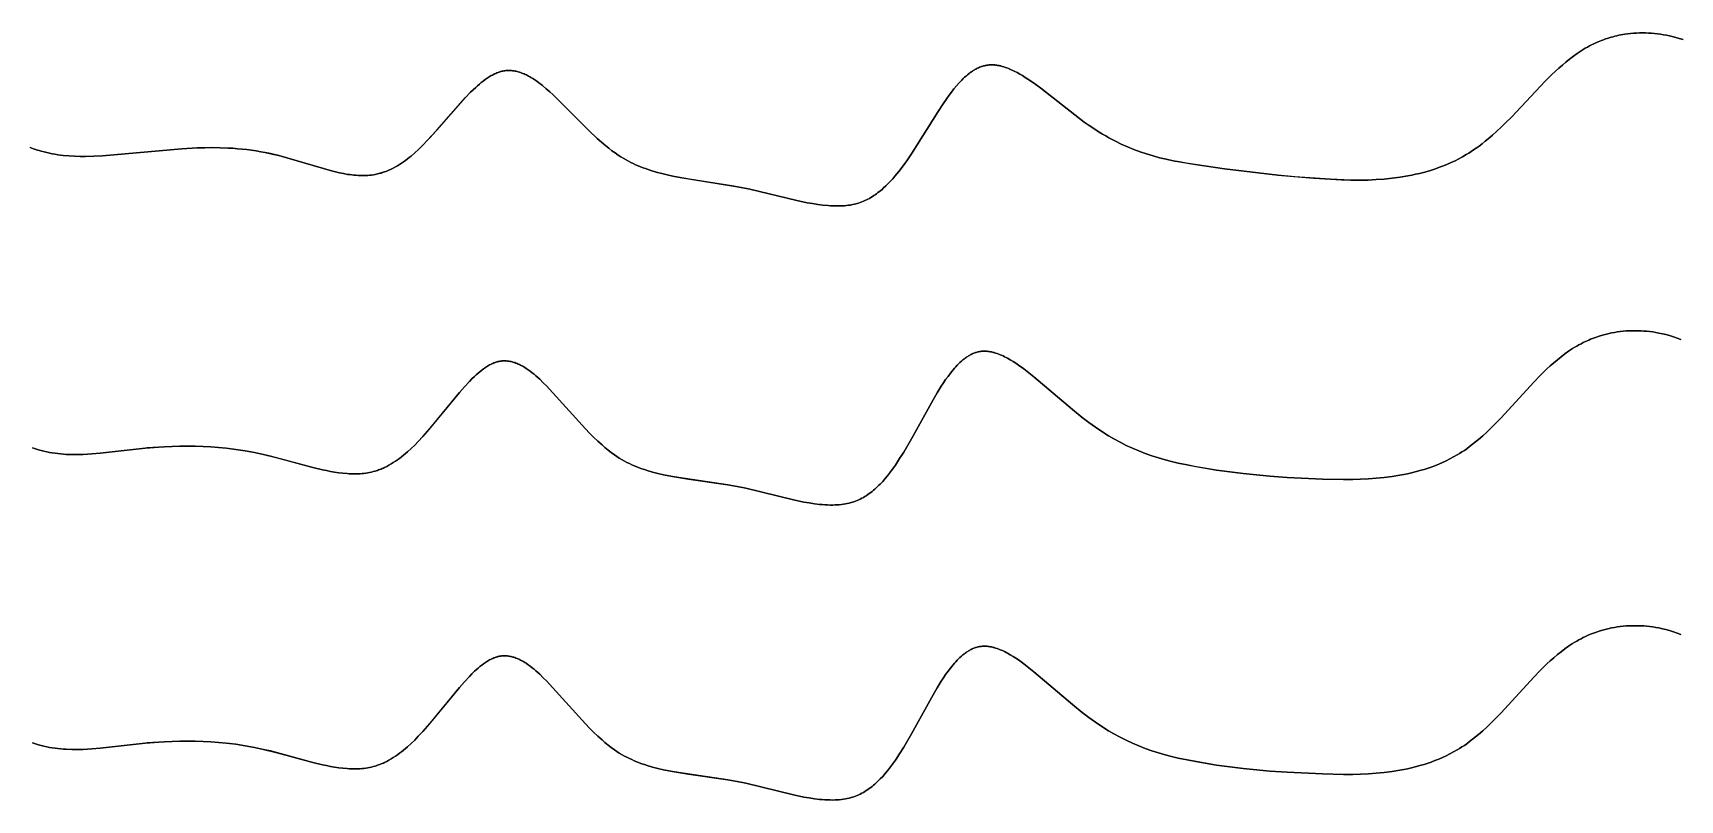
# Model space of a CAD drawing. Header units: feet. Extents: x 0 to 1.5, y 93.18 to 96.08.
# Drawn here: x 0.375 to 0.75, y 94.5789 to 94.7534 of the extents above; entities that cross this region are included whole.
import ezdxf

# ---------------------------------------------------------------- set-up
doc = ezdxf.new("R2010")
doc.units = ezdxf.units.FT
doc.header["$MEASUREMENT"] = 0
doc.layers.add('Default', color=7, linetype='Continuous', true_color=0x000000)

msp = doc.modelspace()

# ---------------------------------------------------------------- linework, layer by layer
at = {"layer": 'Default'}
for points in [[(0.37435, 94.72738), (0.37513, 94.72708), (0.37557, 94.72693), (0.37601, 94.72678), (0.37645, 94.72664), (0.3769, 94.72651), (0.37752, 94.72634), (0.37814, 94.72619), (0.37876, 94.72605), (0.37939, 94.72592), (0.38001, 94.72581), (0.38064, 94.72571), (0.38127, 94.72562), (0.3819, 94.72554), (0.38317, 94.72543), (0.38444, 94.72535), (0.38572, 94.72531), (0.38699, 94.72531), (0.38889, 94.72535), (0.3908, 94.72546), (0.40888, 94.72706), (0.41238, 94.72725), (0.41413, 94.7273), (0.41588, 94.72733), (0.41763, 94.72731), (0.41947, 94.72724), (0.42053, 94.72718), (0.42159, 94.72709), (0.42265, 94.72699), (0.4237, 94.72687), (0.42476, 94.72673), (0.42581, 94.72657), (0.42685, 94.7264), (0.4279, 94.7262), (0.42946, 94.72587), (0.43099, 94.72551), (0.44294, 94.72203), (0.44386, 94.7218), (0.44479, 94.72159), (0.44572, 94.72141), (0.44665, 94.72125), (0.44711, 94.72118), (0.44758, 94.72112), (0.44804, 94.72107), (0.44851, 94.72103), (0.44904, 94.72099), (0.44958, 94.72097), (0.45, 94.72097), (0.45042, 94.72097), (0.45084, 94.72099), (0.45126, 94.72101), (0.45168, 94.72105), (0.4521, 94.72109), (0.45251, 94.72115), (0.45293, 94.72123), (0.4532, 94.72128), (0.45348, 94.72134), (0.45375, 94.72141), (0.45401, 94.72148), (0.45427, 94.72155), (0.45453, 94.72163), (0.45479, 94.72171), (0.45505, 94.7218), (0.45531, 94.7219), (0.45556, 94.722), (0.45606, 94.72221), (0.45656, 94.72243), (0.45705, 94.72268), (0.45753, 94.72294), (0.458, 94.72321), (0.45846, 94.72349), (0.45892, 94.72379), (0.45937, 94.7241), (0.45981, 94.72442), (0.46025, 94.72474), (0.46068, 94.72508), (0.4611, 94.72542), (0.46194, 94.72615), (0.46276, 94.7269), (0.46379, 94.72791), (0.46479, 94.72894), (0.46693, 94.73128), (0.47349, 94.73871), (0.47465, 94.73991), (0.47524, 94.74049), (0.47583, 94.74104), (0.47623, 94.74141), (0.47665, 94.74177), (0.47707, 94.74213), (0.47751, 94.74248), (0.47796, 94.74281), (0.47841, 94.74313), (0.47864, 94.74329), (0.47888, 94.74343), (0.47911, 94.74358), (0.47935, 94.74371), (0.4796, 94.74385), (0.47985, 94.74399), (0.48011, 94.74411), (0.48037, 94.74423), (0.48063, 94.74434), (0.4809, 94.74444), (0.48104, 94.74449), (0.48117, 94.74453), (0.48131, 94.74458), (0.48145, 94.74461), (0.48161, 94.74466), (0.48177, 94.7447), (0.48198, 94.74474), (0.4822, 94.74478), (0.48242, 94.74481), (0.48264, 94.74484), (0.48285, 94.74486), (0.48307, 94.74487), (0.48329, 94.74487), (0.4835, 94.74487), (0.48372, 94.74486), (0.48394, 94.74485), (0.48415, 94.74483), (0.48437, 94.7448), (0.48458, 94.74477), (0.4848, 94.74473), (0.48502, 94.74469), (0.48523, 94.74464), (0.4855, 94.74456), (0.48577, 94.74448), (0.48604, 94.7444), (0.48631, 94.7443), (0.48657, 94.7442), (0.48683, 94.74409), (0.48709, 94.74398), (0.48734, 94.74386), (0.4876, 94.74373), (0.48785, 94.7436), (0.48809, 94.74346), (0.48834, 94.74332), (0.48882, 94.74303), (0.48929, 94.74272), (0.48973, 94.74242), (0.49017, 94.7421), (0.49061, 94.74177), (0.49104, 94.74143), (0.49188, 94.74072), (0.49269, 94.74001), (0.49334, 94.73941), (0.4948, 94.73801), (0.50162, 94.73113), (0.50348, 94.72938), (0.50443, 94.72854), (0.5054, 94.72772), (0.5061, 94.72717), (0.5068, 94.72663), (0.50752, 94.72611), (0.50825, 94.72561), (0.50881, 94.72525), (0.50937, 94.72491), (0.51004, 94.72452), (0.51058, 94.72423), (0.51112, 94.72396), (0.51167, 94.7237), (0.51222, 94.72344), (0.51278, 94.7232), (0.51334, 94.72297), (0.51391, 94.72276), (0.51448, 94.72255), (0.5157, 94.72214), (0.51692, 94.72177), (0.51816, 94.72144), (0.51941, 94.72114), (0.52067, 94.72086), (0.52193, 94.72061), (0.52516, 94.72005), (0.53453, 94.71858), (0.53621, 94.71826), (0.53818, 94.71785), (0.54893, 94.71527), (0.55129, 94.7148), (0.55248, 94.71459), (0.55367, 94.71441), (0.55485, 94.71426), (0.55602, 94.71415), (0.55661, 94.71411), (0.55721, 94.71408), (0.55781, 94.71406), (0.55841, 94.71406), (0.55886, 94.71406), (0.55932, 94.71408), (0.55977, 94.71411), (0.56022, 94.71415), (0.56067, 94.71421), (0.56112, 94.71427), (0.56157, 94.71435), (0.56201, 94.71445), (0.56232, 94.71453), (0.56263, 94.71461), (0.56299, 94.71472), (0.56336, 94.71484), (0.56371, 94.71497), (0.56406, 94.71512), (0.56441, 94.71527), (0.56476, 94.71543), (0.56509, 94.7156), (0.56543, 94.71579), (0.56577, 94.71598), (0.56611, 94.71619), (0.56643, 94.7164), (0.56676, 94.71662), (0.56708, 94.71685), (0.56739, 94.71708), (0.5677, 94.71732), (0.56801, 94.71757), (0.56831, 94.71782), (0.5686, 94.71808), (0.56918, 94.71861), (0.56973, 94.71917), (0.57027, 94.71973), (0.57076, 94.72026), (0.57123, 94.7208), (0.57169, 94.72136), (0.57213, 94.72191), (0.57313, 94.72322), (0.57409, 94.72457), (0.57502, 94.72594), (0.58106, 94.73557), (0.58205, 94.73708), (0.58305, 94.73854), (0.58356, 94.73924), (0.5841, 94.73996), (0.58466, 94.74067), (0.58524, 94.74137), (0.58585, 94.74205), (0.58616, 94.74238), (0.58647, 94.74271), (0.58679, 94.74302), (0.58711, 94.74333), (0.58744, 94.74362), (0.58777, 94.7439), (0.58813, 94.74419), (0.58831, 94.74433), (0.5885, 94.74446), (0.58869, 94.7446), (0.58888, 94.74473), (0.58907, 94.74485), (0.58927, 94.74497), (0.58947, 94.74509), (0.58967, 94.7452), (0.58987, 94.74531), (0.59008, 94.74541), (0.59029, 94.74551), (0.5905, 94.7456), (0.59071, 94.74568), (0.59093, 94.74576), (0.5911, 94.74582), (0.59127, 94.74587), (0.59144, 94.74592), (0.59162, 94.74596), (0.5918, 94.746), (0.59199, 94.74604), (0.59217, 94.74607), (0.59236, 94.7461), (0.59251, 94.74612), (0.59265, 94.74613), (0.5928, 94.74614), (0.59306, 94.74615), (0.59321, 94.74616), (0.59336, 94.74615), (0.59351, 94.74615), (0.59366, 94.74615), (0.59381, 94.74614), (0.59396, 94.74613), (0.59411, 94.74611), (0.59426, 94.74609), (0.59444, 94.74607), (0.59462, 94.74604), (0.5948, 94.74601), (0.59498, 94.74598), (0.59516, 94.74594), (0.59534, 94.7459), (0.59569, 94.74581), (0.59604, 94.74571), (0.59639, 94.74559), (0.59673, 94.74547), (0.59707, 94.74534), (0.59741, 94.74521), (0.59774, 94.74506), (0.59807, 94.74491), (0.5984, 94.74475), (0.59905, 94.74442), (0.59968, 94.74406), (0.6003, 94.7437), (0.60091, 94.74332), (0.60213, 94.74252), (0.60332, 94.74167), (0.60447, 94.74082), (0.61326, 94.73397), (0.61437, 94.73315), (0.61549, 94.73236), (0.61698, 94.73136), (0.61774, 94.73088), (0.6185, 94.73041), (0.61924, 94.72998), (0.61998, 94.72956), (0.62073, 94.72915), (0.62149, 94.72876), (0.62275, 94.72815), (0.62418, 94.72751), (0.62563, 94.72692), (0.62708, 94.72639), (0.62855, 94.72589), (0.63003, 94.72545), (0.63152, 94.72504), (0.63303, 94.72467), (0.63456, 94.72434), (0.63605, 94.72406), (0.63966, 94.72346), (0.64629, 94.72252), (0.65841, 94.72107), (0.66661, 94.72036), (0.67293, 94.72001), (0.67507, 94.71994), (0.67722, 94.71993), (0.67902, 94.71996), (0.68083, 94.72004), (0.68264, 94.72017), (0.68444, 94.72035), (0.68624, 94.72059), (0.68803, 94.72089), (0.68892, 94.72107), (0.6898, 94.72126), (0.69068, 94.72146), (0.69156, 94.72169), (0.69295, 94.72208), (0.69432, 94.72252), (0.69524, 94.72285), (0.69614, 94.72319), (0.69703, 94.72356), (0.69791, 94.72395), (0.69879, 94.72436), (0.69965, 94.72479), (0.7005, 94.72525), (0.70133, 94.72573), (0.7019, 94.72608), (0.70246, 94.72644), (0.70301, 94.7268), (0.70356, 94.72718), (0.70427, 94.72769), (0.70497, 94.72822), (0.70566, 94.72876), (0.70633, 94.72931), (0.70733, 94.73017), (0.70831, 94.73105), (0.70928, 94.73195), (0.71022, 94.73286), (0.71169, 94.73435), (0.71932, 94.74243), (0.72083, 94.74393), (0.7224, 94.74539), (0.7232, 94.7461), (0.72402, 94.7468), (0.72486, 94.74747), (0.72571, 94.74812), (0.72659, 94.74875), (0.72748, 94.74934), (0.72794, 94.74963), (0.72841, 94.74992), (0.72889, 94.75019), (0.72937, 94.75046), (0.72986, 94.75071), (0.73035, 94.75096), (0.73084, 94.75119), (0.73135, 94.75141), (0.73173, 94.75157), (0.73212, 94.75173), (0.73256, 94.75189), (0.733, 94.75205), (0.73344, 94.75219), (0.73388, 94.75233), (0.73431, 94.75246), (0.73475, 94.75257), (0.73518, 94.75268), (0.73562, 94.75279), (0.73606, 94.75288), (0.7365, 94.75297), (0.73739, 94.75311), (0.73807, 94.75321), (0.73874, 94.75328), (0.73942, 94.75334), (0.7401, 94.75338), (0.74079, 94.75341), (0.74147, 94.75342), (0.74215, 94.75341), (0.74283, 94.75338), (0.74351, 94.75334), (0.74419, 94.75328), (0.74487, 94.75321), (0.74554, 94.75312), (0.74622, 94.75302), (0.74689, 94.7529), (0.74756, 94.75277), (0.74822, 94.75262), (0.74903, 94.75241), (0.74983, 94.75219), (0.75071, 94.75192)], [(0.75071, 94.75192), (0.74983, 94.75219), (0.74903, 94.75241), (0.74822, 94.75262), (0.74756, 94.75277), (0.74689, 94.7529), (0.74622, 94.75302), (0.74554, 94.75312), (0.74487, 94.75321), (0.74419, 94.75328), (0.74351, 94.75334), (0.74283, 94.75338), (0.74215, 94.75341), (0.74147, 94.75342), (0.74079, 94.75341), (0.7401, 94.75338), (0.73942, 94.75334), (0.73874, 94.75328), (0.73807, 94.75321), (0.73739, 94.75311), (0.7365, 94.75297), (0.73606, 94.75288), (0.73562, 94.75279), (0.73518, 94.75268), (0.73475, 94.75257), (0.73431, 94.75246), (0.73388, 94.75233), (0.73344, 94.75219), (0.733, 94.75205), (0.73256, 94.75189), (0.73212, 94.75173), (0.73173, 94.75157), (0.73135, 94.75141), (0.73084, 94.75119), (0.73035, 94.75096), (0.72986, 94.75071), (0.72937, 94.75046), (0.72889, 94.75019), (0.72841, 94.74992), (0.72794, 94.74963), (0.72748, 94.74934), (0.72659, 94.74875), (0.72571, 94.74812), (0.72486, 94.74747), (0.72402, 94.7468), (0.7232, 94.7461), (0.7224, 94.74539), (0.72083, 94.74393), (0.71932, 94.74243), (0.71169, 94.73435), (0.71022, 94.73286), (0.70928, 94.73195), (0.70831, 94.73105), (0.70733, 94.73017), (0.70633, 94.72931), (0.70566, 94.72876), (0.70497, 94.72822), (0.70427, 94.72769), (0.70356, 94.72718), (0.70301, 94.7268), (0.70246, 94.72644), (0.7019, 94.72608), (0.70133, 94.72573), (0.7005, 94.72525), (0.69965, 94.72479), (0.69879, 94.72436), (0.69791, 94.72395), (0.69703, 94.72356), (0.69614, 94.72319), (0.69524, 94.72285), (0.69432, 94.72252), (0.69295, 94.72208), (0.69156, 94.72169), (0.69068, 94.72146), (0.6898, 94.72126), (0.68892, 94.72107), (0.68803, 94.72089), (0.68624, 94.72059), (0.68444, 94.72035), (0.68264, 94.72017), (0.68083, 94.72004), (0.67902, 94.71996), (0.67722, 94.71993), (0.67507, 94.71994), (0.67034, 94.72013), (0.66229, 94.7207), (0.65841, 94.72107), (0.64629, 94.72252), (0.63754, 94.7238), (0.63605, 94.72406), (0.63456, 94.72434), (0.63303, 94.72467), (0.63152, 94.72504), (0.63003, 94.72545), (0.62855, 94.72589), (0.62708, 94.72639), (0.62563, 94.72692), (0.62418, 94.72751), (0.62275, 94.72815), (0.62149, 94.72876), (0.62073, 94.72915), (0.61998, 94.72956), (0.61924, 94.72998), (0.6185, 94.73041), (0.61774, 94.73088), (0.61698, 94.73136), (0.61549, 94.73236), (0.61437, 94.73315), (0.61326, 94.73397), (0.60447, 94.74082), (0.60332, 94.74167), (0.60213, 94.74252), (0.60091, 94.74332), (0.6003, 94.7437), (0.59968, 94.74406), (0.59905, 94.74442), (0.5984, 94.74475), (0.59807, 94.74491), (0.59774, 94.74506), (0.59741, 94.74521), (0.59707, 94.74534), (0.59673, 94.74547), (0.59639, 94.74559), (0.59604, 94.74571), (0.59569, 94.74581), (0.59534, 94.7459), (0.59516, 94.74594), (0.59498, 94.74598), (0.5948, 94.74601), (0.59462, 94.74604), (0.59444, 94.74607), (0.59426, 94.74609), (0.59411, 94.74611), (0.59396, 94.74613), (0.59381, 94.74614), (0.59366, 94.74615), (0.59351, 94.74615), (0.59336, 94.74615), (0.59321, 94.74616), (0.59295, 94.74615), (0.5928, 94.74614), (0.59265, 94.74613), (0.59251, 94.74612), (0.59236, 94.7461), (0.59217, 94.74607), (0.59199, 94.74604), (0.5918, 94.746), (0.59162, 94.74596), (0.59144, 94.74592), (0.59127, 94.74587), (0.5911, 94.74582), (0.59093, 94.74576), (0.59071, 94.74568), (0.5905, 94.7456), (0.59029, 94.74551), (0.59008, 94.74541), (0.58987, 94.74531), (0.58967, 94.7452), (0.58947, 94.74509), (0.58927, 94.74497), (0.58907, 94.74485), (0.58888, 94.74473), (0.58869, 94.7446), (0.5885, 94.74446), (0.58831, 94.74433), (0.58813, 94.74419), (0.58777, 94.7439), (0.58744, 94.74362), (0.58711, 94.74333), (0.58679, 94.74302), (0.58647, 94.74271), (0.58616, 94.74238), (0.58585, 94.74205), (0.58524, 94.74137), (0.58466, 94.74067), (0.5841, 94.73996), (0.58356, 94.73924), (0.58305, 94.73854), (0.58205, 94.73708), (0.58106, 94.73557), (0.57502, 94.72594), (0.57409, 94.72457), (0.57313, 94.72322), (0.57213, 94.72191), (0.57169, 94.72136), (0.57123, 94.7208), (0.57076, 94.72026), (0.57027, 94.71973), (0.56973, 94.71917), (0.56918, 94.71861), (0.5686, 94.71808), (0.56831, 94.71782), (0.56801, 94.71757), (0.5677, 94.71732), (0.56739, 94.71708), (0.56708, 94.71685), (0.56676, 94.71662), (0.56643, 94.7164), (0.56611, 94.71619), (0.56577, 94.71598), (0.56543, 94.71579), (0.56509, 94.7156), (0.56476, 94.71543), (0.56441, 94.71527), (0.56406, 94.71512), (0.56371, 94.71497), (0.56336, 94.71484), (0.56299, 94.71472), (0.56263, 94.71461), (0.56232, 94.71453), (0.56201, 94.71445), (0.56157, 94.71435), (0.56112, 94.71427), (0.56067, 94.71421), (0.56022, 94.71415), (0.55977, 94.71411), (0.55932, 94.71408), (0.55886, 94.71406), (0.55841, 94.71406), (0.55781, 94.71406), (0.55721, 94.71408), (0.55661, 94.71411), (0.55602, 94.71415), (0.55485, 94.71426), (0.55367, 94.71441), (0.55248, 94.71459), (0.55129, 94.7148), (0.54893, 94.71527), (0.53818, 94.71785), (0.53621, 94.71826), (0.53409, 94.71866), (0.52445, 94.72016), (0.52193, 94.72061), (0.52067, 94.72086), (0.51941, 94.72114), (0.51816, 94.72144), (0.51692, 94.72177), (0.5157, 94.72214), (0.51448, 94.72255), (0.51391, 94.72276), (0.51334, 94.72297), (0.51278, 94.7232), (0.51222, 94.72344), (0.51167, 94.7237), (0.51112, 94.72396), (0.51058, 94.72423), (0.51004, 94.72452), (0.50937, 94.72491), (0.50881, 94.72525), (0.50825, 94.72561), (0.50752, 94.72611), (0.5068, 94.72663), (0.5061, 94.72717), (0.5054, 94.72772), (0.50443, 94.72854), (0.50348, 94.72938), (0.50162, 94.73113), (0.4948, 94.73801), (0.49334, 94.73941), (0.49269, 94.74001), (0.49188, 94.74072), (0.49104, 94.74143), (0.49061, 94.74177), (0.49017, 94.7421), (0.48973, 94.74242), (0.48929, 94.74272), (0.48882, 94.74303), (0.48834, 94.74332), (0.48809, 94.74346), (0.48785, 94.7436), (0.4876, 94.74373), (0.48734, 94.74386), (0.48709, 94.74398), (0.48683, 94.74409), (0.48657, 94.7442), (0.48631, 94.7443), (0.48604, 94.7444), (0.48577, 94.74448), (0.4855, 94.74456), (0.48523, 94.74464), (0.48502, 94.74469), (0.4848, 94.74473), (0.48458, 94.74477), (0.48437, 94.7448), (0.48415, 94.74483), (0.48394, 94.74485), (0.48372, 94.74486), (0.4835, 94.74487), (0.48329, 94.74487), (0.48307, 94.74487), (0.48285, 94.74486), (0.48264, 94.74484), (0.48242, 94.74481), (0.4822, 94.74478), (0.48198, 94.74474), (0.48177, 94.7447), (0.48161, 94.74466), (0.48145, 94.74461), (0.48131, 94.74458), (0.48117, 94.74453), (0.48104, 94.74449), (0.4809, 94.74444), (0.48063, 94.74434), (0.48037, 94.74423), (0.48011, 94.74411), (0.47985, 94.74399), (0.4796, 94.74385), (0.47935, 94.74371), (0.47911, 94.74358), (0.47888, 94.74343), (0.47864, 94.74329), (0.47841, 94.74313), (0.47796, 94.74281), (0.47751, 94.74248), (0.47707, 94.74213), (0.47665, 94.74177), (0.47623, 94.74141), (0.47583, 94.74104), (0.47524, 94.74049), (0.47465, 94.73991), (0.47349, 94.73871), (0.46545, 94.72964), (0.46479, 94.72894), (0.46379, 94.72791), (0.46276, 94.7269), (0.46194, 94.72615), (0.4611, 94.72542), (0.46068, 94.72508), (0.46025, 94.72474), (0.45981, 94.72442), (0.45937, 94.7241), (0.45892, 94.72379), (0.45846, 94.72349), (0.458, 94.72321), (0.45753, 94.72294), (0.45705, 94.72268), (0.45656, 94.72243), (0.45606, 94.72221), (0.45556, 94.722), (0.45531, 94.7219), (0.45505, 94.7218), (0.45479, 94.72171), (0.45453, 94.72163), (0.45427, 94.72155), (0.45401, 94.72148), (0.45375, 94.72141), (0.45348, 94.72134), (0.4532, 94.72128), (0.45293, 94.72123), (0.45251, 94.72115), (0.4521, 94.72109), (0.45168, 94.72105), (0.45126, 94.72101), (0.45084, 94.72099), (0.45042, 94.72097), (0.45, 94.72097), (0.44958, 94.72097), (0.44904, 94.72099), (0.44851, 94.72103), (0.44804, 94.72107), (0.44758, 94.72112), (0.44711, 94.72118), (0.44665, 94.72125), (0.44572, 94.72141), (0.44479, 94.72159), (0.44386, 94.7218), (0.44294, 94.72203), (0.43099, 94.72551), (0.42906, 94.72596), (0.4279, 94.7262), (0.42685, 94.7264), (0.42581, 94.72657), (0.42476, 94.72673), (0.4237, 94.72687), (0.42265, 94.72699), (0.42159, 94.72709), (0.42053, 94.72718), (0.41939, 94.72724), (0.41763, 94.72731), (0.41588, 94.72733), (0.41413, 94.7273), (0.41238, 94.72725), (0.40888, 94.72706), (0.3908, 94.72546), (0.38889, 94.72535), (0.38699, 94.72531), (0.38572, 94.72531), (0.38444, 94.72535), (0.38317, 94.72543), (0.3819, 94.72554), (0.38127, 94.72562), (0.38064, 94.72571), (0.38001, 94.72581), (0.37939, 94.72592), (0.37876, 94.72605), (0.37814, 94.72619), (0.37752, 94.72634), (0.3769, 94.72651), (0.37645, 94.72664), (0.37601, 94.72678), (0.37557, 94.72693), (0.37513, 94.72708), (0.37435, 94.72738)], [(0.37489, 94.65903), (0.37534, 94.65887), (0.37579, 94.65872), (0.37625, 94.65858), (0.37687, 94.65841), (0.3775, 94.65825), (0.37813, 94.65811), (0.37877, 94.65798), (0.3794, 94.65788), (0.38004, 94.65778), (0.38068, 94.6577), (0.38132, 94.65764), (0.38196, 94.65758), (0.3826, 94.65754), (0.38389, 94.6575), (0.38518, 94.65749), (0.38647, 94.65753), (0.38839, 94.65764), (0.39031, 94.6578), (0.40055, 94.65895), (0.40364, 94.65918), (0.40496, 94.65925), (0.40847, 94.65938), (0.41022, 94.6594), (0.41197, 94.65939), (0.41372, 94.65934), (0.41547, 94.65925), (0.41722, 94.65913), (0.41905, 94.65895), (0.42118, 94.65868), (0.4233, 94.65836), (0.42541, 94.65797), (0.42751, 94.65753), (0.43063, 94.65678), (0.43874, 94.65457), (0.44092, 94.65404), (0.44183, 94.65384), (0.44276, 94.65365), (0.44369, 94.65349), (0.44463, 94.65335), (0.44558, 94.65323), (0.44652, 94.65315), (0.44699, 94.65312), (0.44746, 94.6531), (0.44793, 94.65309), (0.4484, 94.65309), (0.44895, 94.6531), (0.4495, 94.65313), (0.44993, 94.65317), (0.45036, 94.65321), (0.45078, 94.65327), (0.45121, 94.65334), (0.45163, 94.65341), (0.45205, 94.65351), (0.45247, 94.65361), (0.45288, 94.65372), (0.45316, 94.65381), (0.45344, 94.6539), (0.45371, 94.65399), (0.45398, 94.65409), (0.45425, 94.6542), (0.45451, 94.65431), (0.45478, 94.65442), (0.45504, 94.65454), (0.45555, 94.65479), (0.45606, 94.65506), (0.45656, 94.65535), (0.45705, 94.65565), (0.45753, 94.65597), (0.458, 94.65629), (0.45847, 94.65663), (0.45893, 94.65698), (0.45938, 94.65734), (0.45982, 94.65771), (0.46025, 94.65808), (0.46109, 94.65885), (0.46193, 94.65966), (0.46274, 94.6605), (0.46376, 94.6616), (0.4654, 94.66348), (0.47212, 94.67163), (0.47323, 94.6729), (0.47438, 94.67413), (0.47496, 94.67472), (0.47554, 94.67529), (0.47593, 94.67565), (0.47633, 94.676), (0.47675, 94.67635), (0.47717, 94.67669), (0.47761, 94.67701), (0.47783, 94.67717), (0.47805, 94.67732), (0.47828, 94.67747), (0.47851, 94.67761), (0.47873, 94.67775), (0.47896, 94.67788), (0.47921, 94.678), (0.47945, 94.67813), (0.4797, 94.67824), (0.47996, 94.67834), (0.48009, 94.67839), (0.48022, 94.67844), (0.48035, 94.67849), (0.48048, 94.67853), (0.48061, 94.67857), (0.48074, 94.6786), (0.48087, 94.67864), (0.48101, 94.67867), (0.48116, 94.6787), (0.48132, 94.67873), (0.48143, 94.67875), (0.48153, 94.67876), (0.48164, 94.67878), (0.48175, 94.67879), (0.48186, 94.6788), (0.48196, 94.67881), (0.48218, 94.67882), (0.48239, 94.67882), (0.4826, 94.67881), (0.48282, 94.6788), (0.48303, 94.67878), (0.48324, 94.67876), (0.48345, 94.67873), (0.48366, 94.67869), (0.48387, 94.67864), (0.48407, 94.67859), (0.48428, 94.67854), (0.48449, 94.67847), (0.48469, 94.67841), (0.48496, 94.67831), (0.48523, 94.6782), (0.48549, 94.67809), (0.48575, 94.67797), (0.48601, 94.67784), (0.48627, 94.67771), (0.48652, 94.67757), (0.48677, 94.67742), (0.48702, 94.67727), (0.48726, 94.67711), (0.48774, 94.67679), (0.4882, 94.67645), (0.48865, 94.6761), (0.48909, 94.67575), (0.48952, 94.67538), (0.48995, 94.675), (0.49037, 94.67462), (0.49119, 94.67383), (0.49199, 94.67303), (0.49263, 94.67236), (0.5008, 94.66332), (0.50171, 94.66238), (0.50264, 94.66145), (0.50359, 94.66055), (0.50456, 94.65967), (0.50524, 94.65909), (0.50594, 94.65852), (0.50666, 94.65796), (0.50739, 94.65744), (0.50794, 94.65706), (0.5085, 94.6567), (0.50917, 94.6563), (0.5097, 94.656), (0.51024, 94.65572), (0.51079, 94.65545), (0.51134, 94.65519), (0.5119, 94.65494), (0.51246, 94.65471), (0.51303, 94.65449), (0.5136, 94.65428), (0.51421, 94.65407), (0.51481, 94.65387), (0.51604, 94.65351), (0.51728, 94.65319), (0.51853, 94.6529), (0.51978, 94.65265), (0.52104, 94.65242), (0.52427, 94.65191), (0.53321, 94.65063), (0.53534, 94.65024), (0.53731, 94.64982), (0.54812, 94.64718), (0.5505, 94.64669), (0.5517, 94.64648), (0.5529, 94.6463), (0.55409, 94.64616), (0.55468, 94.6461), (0.55527, 94.64606), (0.55587, 94.64603), (0.55647, 94.64601), (0.55708, 94.646), (0.55768, 94.64602), (0.55814, 94.64604), (0.55859, 94.64607), (0.55905, 94.64612), (0.55951, 94.64618), (0.55996, 94.64625), (0.56041, 94.64633), (0.56086, 94.64644), (0.56108, 94.64649), (0.5613, 94.64656), (0.56161, 94.64665), (0.56192, 94.64675), (0.56229, 94.64689), (0.56266, 94.64703), (0.56302, 94.64719), (0.56337, 94.64736), (0.56372, 94.64754), (0.56406, 94.64773), (0.5644, 94.64793), (0.56473, 94.64814), (0.56507, 94.64837), (0.56541, 94.64861), (0.56574, 94.64885), (0.56606, 94.64911), (0.56638, 94.64937), (0.56669, 94.64964), (0.567, 94.64992), (0.5673, 94.65021), (0.5676, 94.6505), (0.56789, 94.65079), (0.56846, 94.6514), (0.56901, 94.65202), (0.56953, 94.65265), (0.57, 94.65325), (0.57047, 94.65386), (0.57135, 94.6551), (0.57232, 94.65656), (0.57325, 94.65805), (0.57502, 94.66108), (0.57992, 94.66992), (0.58085, 94.67151), (0.58181, 94.67304), (0.58229, 94.67379), (0.5828, 94.67454), (0.58334, 94.67529), (0.58391, 94.67604), (0.5842, 94.6764), (0.58449, 94.67676), (0.58479, 94.67712), (0.5851, 94.67746), (0.58541, 94.6778), (0.58573, 94.67812), (0.58605, 94.67843), (0.58638, 94.67873), (0.58672, 94.67902), (0.5869, 94.67917), (0.58708, 94.67931), (0.58726, 94.67944), (0.58744, 94.67957), (0.58763, 94.6797), (0.58782, 94.67983), (0.58801, 94.67995), (0.58821, 94.68006), (0.58841, 94.68017), (0.58861, 94.68028), (0.58881, 94.68038), (0.58902, 94.68047), (0.58923, 94.68055), (0.58944, 94.68063), (0.58961, 94.68069), (0.58978, 94.68074), (0.58995, 94.68079), (0.59012, 94.68083), (0.5903, 94.68087), (0.59048, 94.68091), (0.59066, 94.68094), (0.59084, 94.68096), (0.59099, 94.68098), (0.59113, 94.68099), (0.59128, 94.681), (0.59143, 94.681), (0.59153, 94.68101), (0.59168, 94.68101), (0.59183, 94.681), (0.59198, 94.681), (0.59213, 94.68099), (0.59228, 94.68098), (0.59242, 94.68096), (0.59257, 94.68095), (0.59272, 94.68093), (0.5929, 94.6809), (0.59309, 94.68086), (0.59327, 94.68083), (0.59345, 94.68079), (0.59363, 94.68074), (0.59381, 94.6807), (0.59416, 94.68059), (0.59452, 94.68048), (0.59487, 94.68035), (0.59521, 94.68022), (0.59555, 94.68007), (0.59589, 94.67992), (0.59622, 94.67976), (0.59655, 94.67959), (0.59688, 94.67942), (0.59752, 94.67906), (0.59816, 94.67868), (0.59877, 94.67828), (0.59937, 94.67787), (0.60058, 94.67701), (0.60176, 94.67611), (0.6029, 94.6752), (0.61168, 94.66771), (0.6139, 94.66591), (0.61538, 94.66478), (0.61689, 94.6637), (0.61835, 94.66272), (0.61985, 94.66178), (0.6211, 94.66106), (0.6225, 94.6603), (0.62391, 94.65959), (0.62534, 94.65893), (0.62678, 94.65832), (0.62825, 94.65775), (0.62973, 94.65722), (0.63124, 94.65674), (0.63277, 94.6563), (0.63423, 94.65591), (0.63571, 94.65557), (0.63782, 94.65512), (0.63974, 94.65476), (0.64444, 94.65398), (0.64747, 94.65355), (0.65051, 94.65318), (0.65661, 94.65259), (0.66052, 94.65231), (0.66861, 94.65193), (0.67334, 94.65183), (0.67549, 94.65184), (0.67727, 94.65188), (0.67906, 94.65196), (0.68085, 94.65209), (0.68264, 94.65227), (0.68442, 94.6525), (0.6862, 94.65278), (0.68708, 94.65295), (0.68795, 94.65313), (0.68883, 94.65332), (0.68969, 94.65353), (0.69106, 94.65391), (0.69174, 94.65411), (0.69241, 94.65433), (0.6933, 94.65463), (0.69418, 94.65496), (0.69506, 94.65531), (0.69592, 94.65568), (0.69677, 94.65607), (0.69761, 94.65649), (0.69844, 94.65694), (0.69925, 94.65741), (0.69981, 94.65774), (0.70035, 94.65809), (0.70089, 94.65845), (0.70142, 94.65881), (0.7021, 94.65931), (0.70278, 94.65983), (0.70345, 94.66036), (0.7041, 94.6609), (0.70507, 94.66174), (0.70602, 94.66261), (0.70695, 94.66349), (0.70786, 94.6644), (0.70928, 94.66587), (0.71668, 94.67396), (0.71816, 94.67548), (0.71968, 94.67697), (0.72046, 94.67769), (0.72126, 94.6784), (0.72208, 94.67908), (0.72291, 94.67975), (0.72376, 94.68039), (0.72462, 94.68101), (0.72508, 94.68131), (0.72554, 94.68161), (0.72601, 94.6819), (0.72649, 94.68218), (0.72696, 94.68246), (0.72745, 94.68272), (0.72794, 94.68297), (0.72844, 94.68321), (0.7292, 94.68355), (0.72963, 94.68373), (0.73006, 94.68391), (0.7305, 94.68407), (0.73094, 94.68423), (0.73137, 94.68437), (0.7318, 94.68451), (0.73266, 94.68475), (0.73354, 94.68497), (0.73442, 94.68516), (0.73508, 94.68528), (0.73573, 94.68539), (0.7364, 94.68548), (0.73706, 94.68555), (0.73773, 94.68561), (0.7384, 94.68565), (0.73908, 94.68567), (0.73975, 94.68568), (0.74043, 94.68567), (0.74111, 94.68564), (0.74178, 94.6856), (0.74246, 94.68555), (0.74314, 94.68547), (0.74382, 94.68538), (0.7445, 94.68527), (0.74517, 94.68515), (0.74597, 94.68498), (0.74677, 94.68479), (0.74763, 94.68455), (0.74849, 94.68429), (0.74934, 94.684), (0.75018, 94.68368)], [(0.75018, 94.68368), (0.74934, 94.684), (0.74849, 94.68429), (0.74763, 94.68455), (0.74677, 94.68479), (0.74597, 94.68498), (0.74517, 94.68515), (0.7445, 94.68527), (0.74382, 94.68538), (0.74314, 94.68547), (0.74246, 94.68555), (0.74178, 94.6856), (0.74111, 94.68564), (0.74043, 94.68567), (0.73975, 94.68568), (0.73908, 94.68567), (0.7384, 94.68565), (0.73773, 94.68561), (0.73706, 94.68555), (0.7364, 94.68548), (0.73573, 94.68539), (0.73508, 94.68528), (0.73442, 94.68516), (0.73354, 94.68497), (0.73266, 94.68475), (0.7318, 94.68451), (0.73137, 94.68437), (0.73094, 94.68423), (0.7305, 94.68407), (0.73006, 94.68391), (0.72963, 94.68373), (0.7292, 94.68355), (0.72844, 94.68321), (0.72794, 94.68297), (0.72745, 94.68272), (0.72696, 94.68246), (0.72649, 94.68218), (0.72601, 94.6819), (0.72554, 94.68161), (0.72508, 94.68131), (0.72462, 94.68101), (0.72376, 94.68039), (0.72291, 94.67975), (0.72208, 94.67908), (0.72126, 94.6784), (0.72046, 94.67769), (0.71968, 94.67697), (0.71816, 94.67548), (0.71668, 94.67396), (0.70928, 94.66587), (0.70786, 94.6644), (0.70695, 94.66349), (0.70602, 94.66261), (0.70507, 94.66174), (0.7041, 94.6609), (0.70345, 94.66036), (0.70278, 94.65983), (0.7021, 94.65931), (0.70142, 94.65881), (0.70089, 94.65845), (0.70035, 94.65809), (0.69981, 94.65774), (0.69925, 94.65741), (0.69844, 94.65694), (0.69761, 94.65649), (0.69677, 94.65607), (0.69592, 94.65568), (0.69506, 94.65531), (0.69418, 94.65496), (0.6933, 94.65463), (0.69241, 94.65433), (0.69174, 94.65411), (0.69106, 94.65391), (0.68969, 94.65353), (0.68883, 94.65332), (0.68795, 94.65313), (0.68708, 94.65295), (0.6862, 94.65278), (0.68442, 94.6525), (0.68264, 94.65227), (0.68085, 94.65209), (0.67906, 94.65196), (0.67727, 94.65188), (0.67549, 94.65184), (0.67334, 94.65183), (0.66861, 94.65193), (0.66052, 94.65231), (0.65661, 94.65259), (0.65051, 94.65318), (0.64747, 94.65355), (0.64444, 94.65398), (0.63944, 94.65481), (0.63782, 94.65512), (0.63571, 94.65557), (0.63423, 94.65591), (0.63277, 94.6563), (0.63124, 94.65674), (0.62973, 94.65722), (0.62825, 94.65775), (0.62678, 94.65832), (0.62534, 94.65893), (0.62391, 94.65959), (0.6225, 94.6603), (0.6211, 94.66106), (0.61985, 94.66178), (0.61835, 94.66272), (0.61689, 94.6637), (0.61538, 94.66478), (0.6139, 94.66591), (0.61168, 94.66771), (0.6029, 94.6752), (0.60176, 94.67611), (0.60058, 94.67701), (0.59937, 94.67787), (0.59877, 94.67828), (0.59816, 94.67868), (0.59752, 94.67906), (0.59688, 94.67942), (0.59655, 94.67959), (0.59622, 94.67976), (0.59589, 94.67992), (0.59555, 94.68007), (0.59521, 94.68022), (0.59487, 94.68035), (0.59452, 94.68048), (0.59416, 94.68059), (0.59381, 94.6807), (0.59363, 94.68074), (0.59345, 94.68079), (0.59327, 94.68083), (0.59309, 94.68086), (0.5929, 94.6809), (0.59272, 94.68093), (0.59257, 94.68095), (0.59242, 94.68096), (0.59228, 94.68098), (0.59213, 94.68099), (0.59198, 94.681), (0.59183, 94.681), (0.59168, 94.68101), (0.59153, 94.68101), (0.59143, 94.681), (0.59128, 94.681), (0.59113, 94.68099), (0.59099, 94.68098), (0.59084, 94.68096), (0.59066, 94.68094), (0.59048, 94.68091), (0.5903, 94.68087), (0.59012, 94.68083), (0.58995, 94.68079), (0.58978, 94.68074), (0.58961, 94.68069), (0.58944, 94.68063), (0.58923, 94.68055), (0.58902, 94.68047), (0.58881, 94.68038), (0.58861, 94.68028), (0.58841, 94.68017), (0.58821, 94.68006), (0.58801, 94.67995), (0.58782, 94.67983), (0.58763, 94.6797), (0.58744, 94.67957), (0.58726, 94.67944), (0.58708, 94.67931), (0.5869, 94.67917), (0.58672, 94.67902), (0.58638, 94.67873), (0.58605, 94.67843), (0.58573, 94.67812), (0.58541, 94.6778), (0.5851, 94.67746), (0.58479, 94.67712), (0.58449, 94.67676), (0.5842, 94.6764), (0.58391, 94.67604), (0.58334, 94.67529), (0.5828, 94.67454), (0.58229, 94.67379), (0.58181, 94.67304), (0.58085, 94.67151), (0.57992, 94.66992), (0.57502, 94.66108), (0.57325, 94.65805), (0.57232, 94.65656), (0.57135, 94.6551), (0.57047, 94.65386), (0.57, 94.65325), (0.56953, 94.65265), (0.56901, 94.65202), (0.56846, 94.6514), (0.56789, 94.65079), (0.5676, 94.6505), (0.5673, 94.65021), (0.567, 94.64992), (0.56669, 94.64964), (0.56638, 94.64937), (0.56606, 94.64911), (0.56574, 94.64885), (0.56541, 94.64861), (0.56507, 94.64837), (0.56473, 94.64814), (0.5644, 94.64793), (0.56406, 94.64773), (0.56372, 94.64754), (0.56337, 94.64736), (0.56302, 94.64719), (0.56266, 94.64703), (0.56229, 94.64689), (0.56192, 94.64675), (0.56161, 94.64665), (0.5613, 94.64656), (0.56108, 94.64649), (0.56086, 94.64644), (0.56041, 94.64633), (0.55996, 94.64625), (0.55951, 94.64618), (0.55905, 94.64612), (0.55859, 94.64607), (0.55814, 94.64604), (0.55768, 94.64602), (0.55708, 94.646), (0.55647, 94.64601), (0.55587, 94.64603), (0.55527, 94.64606), (0.55468, 94.6461), (0.55409, 94.64616), (0.5529, 94.6463), (0.5517, 94.64648), (0.5505, 94.64669), (0.54812, 94.64718), (0.53731, 94.64982), (0.53534, 94.65024), (0.53321, 94.65063), (0.52356, 94.65201), (0.52104, 94.65242), (0.51978, 94.65265), (0.51853, 94.6529), (0.51728, 94.65319), (0.51604, 94.65351), (0.51481, 94.65387), (0.51421, 94.65407), (0.5136, 94.65428), (0.51303, 94.65449), (0.51246, 94.65471), (0.5119, 94.65494), (0.51134, 94.65519), (0.51079, 94.65545), (0.51024, 94.65572), (0.5097, 94.656), (0.50917, 94.6563), (0.5085, 94.6567), (0.50794, 94.65706), (0.50739, 94.65744), (0.50666, 94.65796), (0.50594, 94.65852), (0.50524, 94.65909), (0.50456, 94.65967), (0.50359, 94.66055), (0.50264, 94.66145), (0.50171, 94.66238), (0.5008, 94.66332), (0.49263, 94.67236), (0.49199, 94.67303), (0.49119, 94.67383), (0.49037, 94.67462), (0.48995, 94.675), (0.48952, 94.67538), (0.48909, 94.67575), (0.48865, 94.6761), (0.4882, 94.67645), (0.48774, 94.67679), (0.48726, 94.67711), (0.48702, 94.67727), (0.48677, 94.67742), (0.48652, 94.67757), (0.48627, 94.67771), (0.48601, 94.67784), (0.48575, 94.67797), (0.48549, 94.67809), (0.48523, 94.6782), (0.48496, 94.67831), (0.48469, 94.67841), (0.48449, 94.67847), (0.48428, 94.67854), (0.48407, 94.67859), (0.48387, 94.67864), (0.48366, 94.67869), (0.48345, 94.67873), (0.48324, 94.67876), (0.48303, 94.67878), (0.48282, 94.6788), (0.4826, 94.67881), (0.48239, 94.67882), (0.48218, 94.67882), (0.48196, 94.67881), (0.48186, 94.6788), (0.48175, 94.67879), (0.48164, 94.67878), (0.48153, 94.67876), (0.48143, 94.67875), (0.48132, 94.67873), (0.48116, 94.6787), (0.48101, 94.67867), (0.48087, 94.67864), (0.48074, 94.6786), (0.48061, 94.67857), (0.48048, 94.67853), (0.48035, 94.67849), (0.48022, 94.67844), (0.48009, 94.67839), (0.47996, 94.67834), (0.4797, 94.67824), (0.47945, 94.67813), (0.47921, 94.678), (0.47896, 94.67788), (0.47873, 94.67775), (0.47851, 94.67761), (0.47828, 94.67747), (0.47805, 94.67732), (0.47783, 94.67717), (0.47761, 94.67701), (0.47717, 94.67669), (0.47675, 94.67635), (0.47633, 94.676), (0.47593, 94.67565), (0.47554, 94.67529), (0.47496, 94.67472), (0.47438, 94.67413), (0.47323, 94.6729), (0.47212, 94.67163), (0.46475, 94.66272), (0.46376, 94.6616), (0.46274, 94.6605), (0.46193, 94.65966), (0.46109, 94.65885), (0.46025, 94.65808), (0.45982, 94.65771), (0.45938, 94.65734), (0.45893, 94.65698), (0.45847, 94.65663), (0.458, 94.65629), (0.45753, 94.65597), (0.45705, 94.65565), (0.45656, 94.65535), (0.45606, 94.65506), (0.45555, 94.65479), (0.45504, 94.65454), (0.45478, 94.65442), (0.45451, 94.65431), (0.45425, 94.6542), (0.45398, 94.65409), (0.45371, 94.65399), (0.45344, 94.6539), (0.45316, 94.65381), (0.45288, 94.65372), (0.45247, 94.65361), (0.45205, 94.65351), (0.45163, 94.65341), (0.45121, 94.65334), (0.45078, 94.65327), (0.45036, 94.65321), (0.44993, 94.65317), (0.4495, 94.65313), (0.44895, 94.6531), (0.4484, 94.65309), (0.44793, 94.65309), (0.44746, 94.6531), (0.44699, 94.65312), (0.44652, 94.65315), (0.44558, 94.65323), (0.44463, 94.65335), (0.44369, 94.65349), (0.44276, 94.65365), (0.44183, 94.65384), (0.44092, 94.65404), (0.43874, 94.65457), (0.42909, 94.65716), (0.42751, 94.65753), (0.42541, 94.65797), (0.4233, 94.65836), (0.42118, 94.65868), (0.41897, 94.65896), (0.41722, 94.65913), (0.41547, 94.65925), (0.41372, 94.65934), (0.41197, 94.65939), (0.41022, 94.6594), (0.40847, 94.65938), (0.40496, 94.65925), (0.401, 94.65899), (0.40055, 94.65895), (0.39031, 94.6578), (0.38839, 94.65764), (0.38647, 94.65753), (0.38518, 94.65749), (0.38389, 94.6575), (0.3826, 94.65754), (0.38196, 94.65758), (0.38132, 94.65764), (0.38068, 94.6577), (0.38004, 94.65778), (0.3794, 94.65788), (0.37877, 94.65798), (0.37813, 94.65811), (0.3775, 94.65825), (0.37687, 94.65841), (0.37625, 94.65858), (0.37579, 94.65872), (0.37534, 94.65887), (0.37489, 94.65903)], [(0.37489, 94.59191), (0.37534, 94.59176), (0.37579, 94.59161), (0.37625, 94.59147), (0.37687, 94.59129), (0.3775, 94.59114), (0.37813, 94.591), (0.37877, 94.59087), (0.3794, 94.59076), (0.38004, 94.59067), (0.38068, 94.59059), (0.38132, 94.59052), (0.38196, 94.59047), (0.3826, 94.59043), (0.38389, 94.59038), (0.38518, 94.59038), (0.38647, 94.59042), (0.38839, 94.59052), (0.39031, 94.59069), (0.40055, 94.59183), (0.40364, 94.59207), (0.40496, 94.59214), (0.40847, 94.59227), (0.41022, 94.59229), (0.41197, 94.59227), (0.41372, 94.59223), (0.41547, 94.59214), (0.41722, 94.59201), (0.41905, 94.59184), (0.42118, 94.59157), (0.4233, 94.59124), (0.42541, 94.59086), (0.42751, 94.59042), (0.43063, 94.58966), (0.43874, 94.58746), (0.44092, 94.58693), (0.44183, 94.58673), (0.44276, 94.58654), (0.44369, 94.58638), (0.44463, 94.58623), (0.44558, 94.58612), (0.44652, 94.58604), (0.44699, 94.58601), (0.44746, 94.58599), (0.44793, 94.58598), (0.4484, 94.58598), (0.44895, 94.58599), (0.4495, 94.58602), (0.44993, 94.58606), (0.45036, 94.5861), (0.45078, 94.58616), (0.45121, 94.58622), (0.45163, 94.5863), (0.45205, 94.58639), (0.45247, 94.5865), (0.45288, 94.58661), (0.45316, 94.5867), (0.45344, 94.58679), (0.45371, 94.58688), (0.45398, 94.58698), (0.45425, 94.58709), (0.45451, 94.58719), (0.45478, 94.58731), (0.45504, 94.58743), (0.45555, 94.58768), (0.45606, 94.58795), (0.45656, 94.58824), (0.45705, 94.58854), (0.45753, 94.58885), (0.458, 94.58918), (0.45847, 94.58952), (0.45893, 94.58987), (0.45938, 94.59023), (0.45982, 94.5906), (0.46025, 94.59097), (0.46109, 94.59174), (0.46193, 94.59255), (0.46274, 94.59339), (0.46376, 94.59449), (0.4654, 94.59636), (0.47212, 94.60452), (0.47323, 94.60579), (0.47438, 94.60702), (0.47496, 94.60761), (0.47554, 94.60818), (0.47593, 94.60853), (0.47633, 94.60889), (0.47675, 94.60924), (0.47717, 94.60958), (0.47761, 94.6099), (0.47783, 94.61006), (0.47805, 94.61021), (0.47828, 94.61036), (0.47851, 94.6105), (0.47873, 94.61064), (0.47896, 94.61076), (0.47921, 94.61089), (0.47945, 94.61101), (0.4797, 94.61113), (0.47996, 94.61123), (0.48009, 94.61128), (0.48022, 94.61133), (0.48035, 94.61137), (0.48048, 94.61142), (0.48061, 94.61146), (0.48074, 94.61149), (0.48087, 94.61153), (0.48101, 94.61156), (0.48116, 94.61159), (0.48132, 94.61162), (0.48143, 94.61164), (0.48153, 94.61165), (0.48164, 94.61167), (0.48175, 94.61168), (0.48186, 94.61169), (0.48196, 94.61169), (0.48218, 94.6117), (0.48239, 94.61171), (0.4826, 94.6117), (0.48282, 94.61169), (0.48303, 94.61167), (0.48324, 94.61165), (0.48345, 94.61161), (0.48366, 94.61158), (0.48387, 94.61153), (0.48407, 94.61148), (0.48428, 94.61142), (0.48449, 94.61136), (0.48469, 94.61129), (0.48496, 94.6112), (0.48523, 94.61109), (0.48549, 94.61098), (0.48575, 94.61086), (0.48601, 94.61073), (0.48627, 94.61059), (0.48652, 94.61045), (0.48677, 94.61031), (0.48702, 94.61015), (0.48726, 94.61), (0.48774, 94.60967), (0.4882, 94.60934), (0.48865, 94.60899), (0.48909, 94.60864), (0.48952, 94.60827), (0.48995, 94.60789), (0.49037, 94.60751), (0.49119, 94.60672), (0.49199, 94.60592), (0.49263, 94.60525), (0.5008, 94.59621), (0.50171, 94.59527), (0.50264, 94.59434), (0.50359, 94.59344), (0.50456, 94.59256), (0.50524, 94.59197), (0.50594, 94.5914), (0.50666, 94.59085), (0.50739, 94.59032), (0.50794, 94.58995), (0.5085, 94.58959), (0.50917, 94.58919), (0.5097, 94.58889), (0.51024, 94.58861), (0.51079, 94.58833), (0.51134, 94.58808), (0.5119, 94.58783), (0.51246, 94.5876), (0.51303, 94.58737), (0.5136, 94.58716), (0.51421, 94.58696), (0.51481, 94.58676), (0.51604, 94.5864), (0.51728, 94.58608), (0.51853, 94.58579), (0.51978, 94.58553), (0.52104, 94.5853), (0.52427, 94.5848), (0.53321, 94.58352), (0.53534, 94.58313), (0.53731, 94.58271), (0.54812, 94.58007), (0.5505, 94.57958), (0.5517, 94.57937), (0.5529, 94.57919), (0.55409, 94.57905), (0.55468, 94.57899), (0.55527, 94.57895), (0.55587, 94.57891), (0.55647, 94.5789), (0.55708, 94.57889), (0.55768, 94.5789), (0.55814, 94.57893), (0.55859, 94.57896), (0.55905, 94.579), (0.55951, 94.57906), (0.55996, 94.57914), (0.56041, 94.57922), (0.56086, 94.57932), (0.56108, 94.57938), (0.5613, 94.57944), (0.56161, 94.57954), (0.56192, 94.57964), (0.56229, 94.57977), (0.56266, 94.57992), (0.56302, 94.58008), (0.56337, 94.58025), (0.56372, 94.58043), (0.56406, 94.58062), (0.5644, 94.58082), (0.56473, 94.58103), (0.56507, 94.58126), (0.56541, 94.58149), (0.56574, 94.58174), (0.56606, 94.582), (0.56638, 94.58226), (0.56669, 94.58253), (0.567, 94.58281), (0.5673, 94.58309), (0.5676, 94.58338), (0.56789, 94.58368), (0.56846, 94.58428), (0.56901, 94.5849), (0.56953, 94.58554), (0.57, 94.58614), (0.57047, 94.58675), (0.57135, 94.58799), (0.57232, 94.58944), (0.57325, 94.59094), (0.57502, 94.59397), (0.57992, 94.60281), (0.58085, 94.6044), (0.58181, 94.60593), (0.58229, 94.60667), (0.5828, 94.60743), (0.58334, 94.60818), (0.58391, 94.60893), (0.5842, 94.60929), (0.58449, 94.60965), (0.58479, 94.61), (0.5851, 94.61035), (0.58541, 94.61068), (0.58573, 94.61101), (0.58605, 94.61132), (0.58638, 94.61162), (0.58672, 94.61191), (0.5869, 94.61205), (0.58708, 94.61219), (0.58726, 94.61233), (0.58744, 94.61246), (0.58763, 94.61259), (0.58782, 94.61272), (0.58801, 94.61284), (0.58821, 94.61295), (0.58841, 94.61306), (0.58861, 94.61316), (0.58881, 94.61326), (0.58902, 94.61336), (0.58923, 94.61344), (0.58944, 94.61352), (0.58961, 94.61358), (0.58978, 94.61363), (0.58995, 94.61368), (0.59012, 94.61372), (0.5903, 94.61376), (0.59048, 94.6138), (0.59066, 94.61383), (0.59084, 94.61385), (0.59099, 94.61386), (0.59113, 94.61388), (0.59128, 94.61389), (0.59143, 94.61389), (0.59153, 94.61389), (0.59168, 94.61389), (0.59183, 94.61389), (0.59198, 94.61389), (0.59213, 94.61388), (0.59228, 94.61387), (0.59242, 94.61385), (0.59257, 94.61383), (0.59272, 94.61381), (0.5929, 94.61378), (0.59309, 94.61375), (0.59327, 94.61372), (0.59345, 94.61368), (0.59363, 94.61363), (0.59381, 94.61359), (0.59416, 94.61348), (0.59452, 94.61337), (0.59487, 94.61324), (0.59521, 94.6131), (0.59555, 94.61296), (0.59589, 94.61281), (0.59622, 94.61265), (0.59655, 94.61248), (0.59688, 94.61231), (0.59752, 94.61194), (0.59816, 94.61156), (0.59877, 94.61117), (0.59937, 94.61076), (0.60058, 94.6099), (0.60176, 94.609), (0.6029, 94.60809), (0.61168, 94.6006), (0.6139, 94.5988), (0.61538, 94.59767), (0.61689, 94.59659), (0.61835, 94.5956), (0.61985, 94.59467), (0.6211, 94.59395), (0.6225, 94.59319), (0.62391, 94.59248), (0.62534, 94.59182), (0.62678, 94.59121), (0.62825, 94.59064), (0.62973, 94.59011), (0.63124, 94.58963), (0.63277, 94.58918), (0.63423, 94.5888), (0.63571, 94.58845), (0.63782, 94.58801), (0.63974, 94.58764), (0.64444, 94.58686), (0.64747, 94.58644), (0.65051, 94.58607), (0.65661, 94.58548), (0.66052, 94.5852), (0.66861, 94.58482), (0.67334, 94.58472), (0.67549, 94.58472), (0.67727, 94.58477), (0.67906, 94.58485), (0.68085, 94.58498), (0.68264, 94.58516), (0.68442, 94.58538), (0.6862, 94.58567), (0.68708, 94.58583), (0.68795, 94.58601), (0.68883, 94.58621), (0.68969, 94.58642), (0.69106, 94.58679), (0.69174, 94.587), (0.69241, 94.58721), (0.6933, 94.58752), (0.69418, 94.58785), (0.69506, 94.58819), (0.69592, 94.58857), (0.69677, 94.58896), (0.69761, 94.58938), (0.69844, 94.58983), (0.69925, 94.59029), (0.69981, 94.59063), (0.70035, 94.59098), (0.70089, 94.59133), (0.70142, 94.5917), (0.7021, 94.5922), (0.70278, 94.59272), (0.70345, 94.59324), (0.7041, 94.59379), (0.70507, 94.59463), (0.70602, 94.59549), (0.70695, 94.59638), (0.70786, 94.59729), (0.70928, 94.59876), (0.71668, 94.60685), (0.71816, 94.60837), (0.71968, 94.60985), (0.72046, 94.61058), (0.72126, 94.61128), (0.72208, 94.61197), (0.72291, 94.61264), (0.72376, 94.61328), (0.72462, 94.61389), (0.72508, 94.6142), (0.72554, 94.6145), (0.72601, 94.61479), (0.72649, 94.61507), (0.72696, 94.61534), (0.72745, 94.6156), (0.72794, 94.61586), (0.72844, 94.6161), (0.7292, 94.61644), (0.72963, 94.61662), (0.73006, 94.61679), (0.7305, 94.61696), (0.73094, 94.61711), (0.73137, 94.61726), (0.7318, 94.61739), (0.73266, 94.61764), (0.73354, 94.61786), (0.73442, 94.61805), (0.73508, 94.61817), (0.73573, 94.61828), (0.7364, 94.61836), (0.73706, 94.61844), (0.73773, 94.61849), (0.7384, 94.61853), (0.73908, 94.61856), (0.73975, 94.61856), (0.74043, 94.61856), (0.74111, 94.61853), (0.74178, 94.61849), (0.74246, 94.61843), (0.74314, 94.61836), (0.74382, 94.61827), (0.7445, 94.61816), (0.74517, 94.61804), (0.74597, 94.61787), (0.74677, 94.61768), (0.74763, 94.61744), (0.74849, 94.61718), (0.74934, 94.61689), (0.75018, 94.61657)], [(0.75018, 94.61657), (0.74934, 94.61689), (0.74849, 94.61718), (0.74763, 94.61744), (0.74677, 94.61768), (0.74597, 94.61787), (0.74517, 94.61804), (0.7445, 94.61816), (0.74382, 94.61827), (0.74314, 94.61836), (0.74246, 94.61843), (0.74178, 94.61849), (0.74111, 94.61853), (0.74043, 94.61856), (0.73975, 94.61856), (0.73908, 94.61856), (0.7384, 94.61853), (0.73773, 94.61849), (0.73706, 94.61844), (0.7364, 94.61836), (0.73573, 94.61828), (0.73508, 94.61817), (0.73442, 94.61805), (0.73354, 94.61786), (0.73266, 94.61764), (0.7318, 94.61739), (0.73137, 94.61726), (0.73094, 94.61711), (0.7305, 94.61696), (0.73006, 94.61679), (0.72963, 94.61662), (0.7292, 94.61644), (0.72844, 94.6161), (0.72794, 94.61586), (0.72745, 94.6156), (0.72696, 94.61534), (0.72649, 94.61507), (0.72601, 94.61479), (0.72554, 94.6145), (0.72508, 94.6142), (0.72462, 94.61389), (0.72376, 94.61328), (0.72291, 94.61264), (0.72208, 94.61197), (0.72126, 94.61128), (0.72046, 94.61058), (0.71968, 94.60985), (0.71816, 94.60837), (0.71668, 94.60685), (0.70928, 94.59876), (0.70786, 94.59729), (0.70695, 94.59638), (0.70602, 94.59549), (0.70507, 94.59463), (0.7041, 94.59379), (0.70345, 94.59324), (0.70278, 94.59272), (0.7021, 94.5922), (0.70142, 94.5917), (0.70089, 94.59133), (0.70035, 94.59098), (0.69981, 94.59063), (0.69925, 94.59029), (0.69844, 94.58983), (0.69761, 94.58938), (0.69677, 94.58896), (0.69592, 94.58857), (0.69506, 94.58819), (0.69418, 94.58785), (0.6933, 94.58752), (0.69241, 94.58721), (0.69174, 94.587), (0.69106, 94.58679), (0.68969, 94.58642), (0.68883, 94.58621), (0.68795, 94.58601), (0.68708, 94.58583), (0.6862, 94.58567), (0.68442, 94.58538), (0.68264, 94.58516), (0.68085, 94.58498), (0.67906, 94.58485), (0.67727, 94.58477), (0.67549, 94.58472), (0.67334, 94.58472), (0.66861, 94.58482), (0.66052, 94.5852), (0.65661, 94.58548), (0.65051, 94.58607), (0.64747, 94.58644), (0.64444, 94.58686), (0.63944, 94.5877), (0.63782, 94.58801), (0.63571, 94.58845), (0.63423, 94.5888), (0.63277, 94.58918), (0.63124, 94.58963), (0.62973, 94.59011), (0.62825, 94.59064), (0.62678, 94.59121), (0.62534, 94.59182), (0.62391, 94.59248), (0.6225, 94.59319), (0.6211, 94.59395), (0.61985, 94.59467), (0.61835, 94.5956), (0.61689, 94.59659), (0.61538, 94.59767), (0.6139, 94.5988), (0.61168, 94.6006), (0.6029, 94.60809), (0.60176, 94.609), (0.60058, 94.6099), (0.59937, 94.61076), (0.59877, 94.61117), (0.59816, 94.61156), (0.59752, 94.61194), (0.59688, 94.61231), (0.59655, 94.61248), (0.59622, 94.61265), (0.59589, 94.61281), (0.59555, 94.61296), (0.59521, 94.6131), (0.59487, 94.61324), (0.59452, 94.61337), (0.59416, 94.61348), (0.59381, 94.61359), (0.59363, 94.61363), (0.59345, 94.61368), (0.59327, 94.61372), (0.59309, 94.61375), (0.5929, 94.61378), (0.59272, 94.61381), (0.59257, 94.61383), (0.59242, 94.61385), (0.59228, 94.61387), (0.59213, 94.61388), (0.59198, 94.61389), (0.59183, 94.61389), (0.59168, 94.61389), (0.59153, 94.61389), (0.59143, 94.61389), (0.59128, 94.61389), (0.59113, 94.61388), (0.59099, 94.61386), (0.59084, 94.61385), (0.59066, 94.61383), (0.59048, 94.6138), (0.5903, 94.61376), (0.59012, 94.61372), (0.58995, 94.61368), (0.58978, 94.61363), (0.58961, 94.61358), (0.58944, 94.61352), (0.58923, 94.61344), (0.58902, 94.61336), (0.58881, 94.61326), (0.58861, 94.61316), (0.58841, 94.61306), (0.58821, 94.61295), (0.58801, 94.61284), (0.58782, 94.61272), (0.58763, 94.61259), (0.58744, 94.61246), (0.58726, 94.61233), (0.58708, 94.61219), (0.5869, 94.61205), (0.58672, 94.61191), (0.58638, 94.61162), (0.58605, 94.61132), (0.58573, 94.61101), (0.58541, 94.61068), (0.5851, 94.61035), (0.58479, 94.61), (0.58449, 94.60965), (0.5842, 94.60929), (0.58391, 94.60893), (0.58334, 94.60818), (0.5828, 94.60743), (0.58229, 94.60667), (0.58181, 94.60593), (0.58085, 94.6044), (0.57992, 94.60281), (0.57502, 94.59397), (0.57325, 94.59094), (0.57232, 94.58944), (0.57135, 94.58799), (0.57047, 94.58675), (0.57, 94.58614), (0.56953, 94.58554), (0.56901, 94.5849), (0.56846, 94.58428), (0.56789, 94.58368), (0.5676, 94.58338), (0.5673, 94.58309), (0.567, 94.58281), (0.56669, 94.58253), (0.56638, 94.58226), (0.56606, 94.582), (0.56574, 94.58174), (0.56541, 94.58149), (0.56507, 94.58126), (0.56473, 94.58103), (0.5644, 94.58082), (0.56406, 94.58062), (0.56372, 94.58043), (0.56337, 94.58025), (0.56302, 94.58008), (0.56266, 94.57992), (0.56229, 94.57977), (0.56192, 94.57964), (0.56161, 94.57954), (0.5613, 94.57944), (0.56108, 94.57938), (0.56086, 94.57932), (0.56041, 94.57922), (0.55996, 94.57914), (0.55951, 94.57906), (0.55905, 94.579), (0.55859, 94.57896), (0.55814, 94.57893), (0.55768, 94.5789), (0.55708, 94.57889), (0.55647, 94.5789), (0.55587, 94.57891), (0.55527, 94.57895), (0.55468, 94.57899), (0.55409, 94.57905), (0.5529, 94.57919), (0.5517, 94.57937), (0.5505, 94.57958), (0.54812, 94.58007), (0.53731, 94.58271), (0.53534, 94.58313), (0.53321, 94.58352), (0.52356, 94.5849), (0.52104, 94.5853), (0.51978, 94.58553), (0.51853, 94.58579), (0.51728, 94.58608), (0.51604, 94.5864), (0.51481, 94.58676), (0.51421, 94.58696), (0.5136, 94.58716), (0.51303, 94.58737), (0.51246, 94.5876), (0.5119, 94.58783), (0.51134, 94.58808), (0.51079, 94.58833), (0.51024, 94.58861), (0.5097, 94.58889), (0.50917, 94.58919), (0.5085, 94.58959), (0.50794, 94.58995), (0.50739, 94.59032), (0.50666, 94.59085), (0.50594, 94.5914), (0.50524, 94.59197), (0.50456, 94.59256), (0.50359, 94.59344), (0.50264, 94.59434), (0.50171, 94.59527), (0.5008, 94.59621), (0.49263, 94.60525), (0.49199, 94.60592), (0.49119, 94.60672), (0.49037, 94.60751), (0.48995, 94.60789), (0.48952, 94.60827), (0.48909, 94.60864), (0.48865, 94.60899), (0.4882, 94.60934), (0.48774, 94.60967), (0.48726, 94.61), (0.48702, 94.61015), (0.48677, 94.61031), (0.48652, 94.61045), (0.48627, 94.61059), (0.48601, 94.61073), (0.48575, 94.61086), (0.48549, 94.61098), (0.48523, 94.61109), (0.48496, 94.6112), (0.48469, 94.61129), (0.48449, 94.61136), (0.48428, 94.61142), (0.48407, 94.61148), (0.48387, 94.61153), (0.48366, 94.61158), (0.48345, 94.61161), (0.48324, 94.61165), (0.48303, 94.61167), (0.48282, 94.61169), (0.4826, 94.6117), (0.48239, 94.61171), (0.48218, 94.6117), (0.48196, 94.61169), (0.48186, 94.61169), (0.48175, 94.61168), (0.48164, 94.61167), (0.48153, 94.61165), (0.48143, 94.61164), (0.48132, 94.61162), (0.48116, 94.61159), (0.48101, 94.61156), (0.48087, 94.61153), (0.48074, 94.61149), (0.48061, 94.61146), (0.48048, 94.61142), (0.48035, 94.61137), (0.48022, 94.61133), (0.48009, 94.61128), (0.47996, 94.61123), (0.4797, 94.61113), (0.47945, 94.61101), (0.47921, 94.61089), (0.47896, 94.61076), (0.47873, 94.61064), (0.47851, 94.6105), (0.47828, 94.61036), (0.47805, 94.61021), (0.47783, 94.61006), (0.47761, 94.6099), (0.47717, 94.60958), (0.47675, 94.60924), (0.47633, 94.60889), (0.47593, 94.60853), (0.47554, 94.60818), (0.47496, 94.60761), (0.47438, 94.60702), (0.47323, 94.60579), (0.47212, 94.60452), (0.46475, 94.59561), (0.46376, 94.59449), (0.46274, 94.59339), (0.46193, 94.59255), (0.46109, 94.59174), (0.46025, 94.59097), (0.45982, 94.5906), (0.45938, 94.59023), (0.45893, 94.58987), (0.45847, 94.58952), (0.458, 94.58918), (0.45753, 94.58885), (0.45705, 94.58854), (0.45656, 94.58824), (0.45606, 94.58795), (0.45555, 94.58768), (0.45504, 94.58743), (0.45478, 94.58731), (0.45451, 94.58719), (0.45425, 94.58709), (0.45398, 94.58698), (0.45371, 94.58688), (0.45344, 94.58679), (0.45316, 94.5867), (0.45288, 94.58661), (0.45247, 94.5865), (0.45205, 94.58639), (0.45163, 94.5863), (0.45121, 94.58622), (0.45078, 94.58616), (0.45036, 94.5861), (0.44993, 94.58606), (0.4495, 94.58602), (0.44895, 94.58599), (0.4484, 94.58598), (0.44793, 94.58598), (0.44746, 94.58599), (0.44699, 94.58601), (0.44652, 94.58604), (0.44558, 94.58612), (0.44463, 94.58623), (0.44369, 94.58638), (0.44276, 94.58654), (0.44183, 94.58673), (0.44092, 94.58693), (0.43874, 94.58746), (0.42909, 94.59005), (0.42751, 94.59042), (0.42541, 94.59086), (0.4233, 94.59124), (0.42118, 94.59157), (0.41897, 94.59185), (0.41722, 94.59201), (0.41547, 94.59214), (0.41372, 94.59223), (0.41197, 94.59227), (0.41022, 94.59229), (0.40847, 94.59227), (0.40496, 94.59214), (0.401, 94.59187), (0.40055, 94.59183), (0.39031, 94.59069), (0.38839, 94.59052), (0.38647, 94.59042), (0.38518, 94.59038), (0.38389, 94.59038), (0.3826, 94.59043), (0.38196, 94.59047), (0.38132, 94.59052), (0.38068, 94.59059), (0.38004, 94.59067), (0.3794, 94.59076), (0.37877, 94.59087), (0.37813, 94.591), (0.3775, 94.59114), (0.37687, 94.59129), (0.37625, 94.59147), (0.37579, 94.59161), (0.37534, 94.59176), (0.37489, 94.59191)]]:
    msp.add_lwpolyline(points, dxfattribs=at)

doc.saveas('drawing.dxf')
